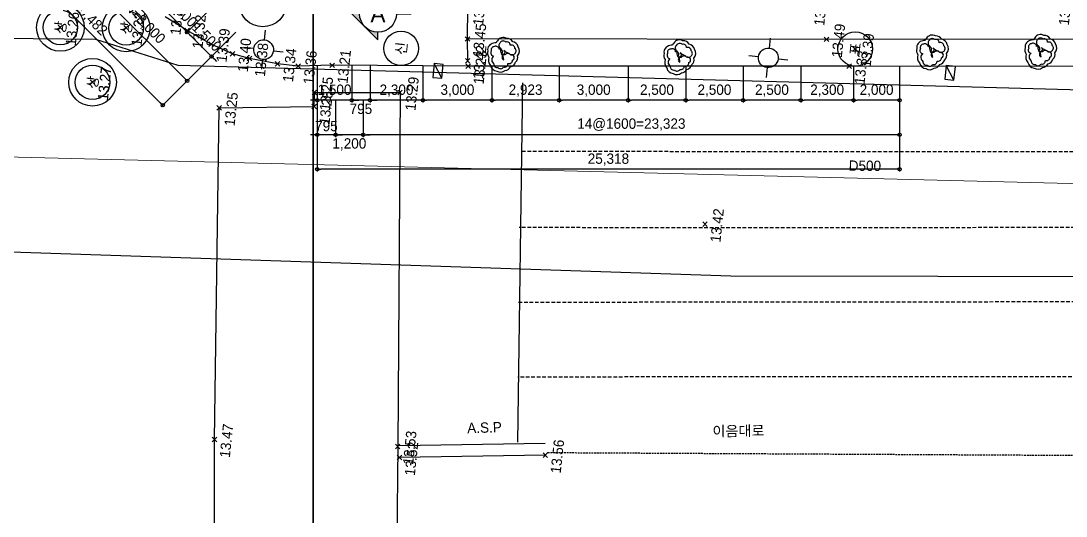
# Model space of a CAD drawing. Header units: millimetres. Extents: x 1073475 to 2890243, y -1340830 to -367733.
# Drawn here: x 1299407 to 1344851, y -469311 to -447773 of the extents above; entities that cross this region are included whole.
import ezdxf
from ezdxf.enums import TextEntityAlignment as Align
from ezdxf.xclip import XClip

# ---------------------------------------------------------------- set-up
doc = ezdxf.new("R2010")
doc.units = ezdxf.units.MM
doc.header["$LTSCALE"] = 50
doc.header["$XCLIPFRAME"] = 2
doc.header["$PDMODE"] = 3
doc.header["$PDSIZE"] = 100
doc.linetypes.add('HIDDEN2', pattern=[4.7625, 3.175, -1.5875])
doc.layers.get('Defpoints').update_dxf_attribs({"color": 151})
for name, color, linetype in [('1-우수관로', 140, '우수'), ('C-DIM', 7, 'Continuous'), ('TEXT', 3, 'Continuous'), ('가로등', 1, 'Continuous'), ('단면', 4, 'Continuous'), ('도로', 1, 'Continuous'), ('상수도맨홀', 1, 'Continuous'), ('신호등', 1, 'Continuous'), ('연속지적도', 32, 'Continuous'), ('우수받이', 5, 'Continuous'), ('자전거전용도로', 7, 'Continuous'), ('조경', 3, 'Continuous'), ('중앙선', 2, 'Continuous'), ('지하지장물_상수관로', 5, 'HIDDEN2'), ('지하지장물_전기관로', 1, 'HIDDEN2'), ('차선', 7, 'HIDDEN2'), ('측량점_높이', 8, 'Continuous'), ('측량점_심볼', 7, 'Continuous'), ('통신맨홀', 1, 'Continuous'), ('포장상태', 7, 'Continuous'), ('표지판', 1, 'Continuous'), ('화단경계', 3, 'Continuous'), ('횡단보도', 40, 'Continuous')]:
    doc.layers.add(name, color=color, linetype=linetype)
doc.styles.add('LT', font='')
doc.styles.get("Standard").update_dxf_attribs({"font": ''})
doc.styles.add('굴림체', font='')
doc.styles.add('돋움', font='')
doc.styles.get('LT').set_extended_font_data('GulimChe')
doc.styles.get('Standard').set_extended_font_data('Dotum')
doc.styles.get('굴림체').set_extended_font_data('Dotum')
doc.styles.get('돋움').set_extended_font_data('Dotum')
doc.linetypes.add('POWER_LINE', pattern='A,12.7,-5.08,["POWER",Standard,S=2.54,R=0,X=-2.54,Y=-1.27],-6.35', length=24.13)
doc.linetypes.add('WATER_LINE', pattern='A,12.7,-5.08,["WATER",Standard,S=2.54,R=0,X=-2.54,Y=-1.27],-6.35', length=24.13)
doc.linetypes.add('우수', pattern='A,0.5,-0.05,["우수",LT,S=0.1,R=0,X=0,Y=-0.05],-0.4', length=0.95)
doc.dimstyles.new('SAM-300', dxfattribs={"dimscale": 1.5, "dimtxt": 300, "dimasz": 100, "dimexe": 70, "dimexo": 0, "dimgap": 100, "dimtad": 1, "dimdec": 0, "dimzin": 0, "dimdsep": 46, "dimlunit": 6, "dimtxsty": '돋움', "dimblk": 'ORIGIN', "dimcen": 100, "dimclrd": 1, "dimclre": 1, "dimclrt": 7, "dimadec": 0, "dimazin": 0, "dimtfac": 1, "dimtdec": 0, "dimtix": 1, "dimtmove": 2, "dimatfit": 3, "dimfxl": 70, "dimtolj": 1, "dimtzin": 0, "dimlwd": -1, "dimlwe": -1, "dimarcsym": 0})

# ---------------------------------------------------------------- blocks, each defined once
blk = doc.blocks.new('A$405090834614')
at = {"layer": '1-우수관로', "color": 251, "linetype": '우수', "lineweight": 0, "ltscale": 80}
blk.add_lwpolyline([(121638, 164312), (127425, 92669), (132944, 11829)], dxfattribs=at)
at = {"layer": '가로등', "color": 251, "linetype": 'Continuous'}
for p, q in [((127972, 147665), (127972, 148094)), ((127543, 147237), (127115, 147237)), ((128400, 147237), (128829, 147237)), ((127972, 146808), (127972, 146380)), ((129933, 125805), (129933, 126234)), ((129505, 125377), (129076, 125377)), ((130362, 125377), (130790, 125377)), ((129933, 124948), (129933, 124520))]:
    blk.add_line(p, q, dxfattribs=at)
for centre, major_axis, start_param, end_param in [((127972, 147237), (303, 303), 5.497787, 11.780972), ((129933, 125377), (-303, 303), 3.926991, 10.210176)]:
    blk.add_ellipse(centre, major_axis=major_axis, ratio=1, start_param=start_param, end_param=end_param, dxfattribs=at)
at = {"layer": '도로', "color": 251}
for p, q in [((128458, 150633), (128940, 151649)), ((127975, 149531), (128458, 150633)), ((127648, 148566), (127975, 149531)), ((127524, 147805), (127648, 148566)), ((127421, 146565), (127524, 147805)), ((127421, 145670), (127421, 146565)), ((127610, 144201), (127421, 145670)), ((128196, 138313), (127610, 144201)), ((128196, 138313), (128196, 138313)), ((129944, 121845), (128196, 138313)), ((130969, 112042), (129944, 121845))]:
    blk.add_line(p, q, dxfattribs=at)
at = {"layer": '상수도맨홀', "color": 251}
for centre, radius in [((128001, 156125), 1036), ((128001, 156125), 750), ((125777, 154483), 1036), ((125777, 154483), 750), ((128282, 153279), 1036), ((128282, 153279), 750)]:
    blk.add_circle(centre, radius, dxfattribs=at)
at = {"layer": '신호등', "color": 251}
blk.add_circle((128658, 141295), 750, dxfattribs=at)
at = {"layer": '연속지적도', "color": 251}
for p, q in [((92708, 141325), (131988, 145494)), ((131988, 145494), (92708, 141325))]:
    blk.add_line(p, q, dxfattribs=at)
at = {"layer": '우수받이', "color": 251}
for points in [[(127551, 139797), (127551, 139397), (128151, 139397), (128151, 139797)], [(129815, 117648), (129815, 117248), (130415, 117248), (130415, 117648)]]:
    blk.add_lwpolyline(points, close=True, dxfattribs=at)
for points in [[(127551, 139397), (128151, 139797)], [(129815, 117248), (130415, 117648)]]:
    blk.add_lwpolyline(points, dxfattribs=at)
at = {"layer": '자전거전용도로', "color": 251}
blk.add_line((129369, 138469), (130745, 138606), dxfattribs=at)
at = {"layer": '조경', "color": 251}
for points in [[(128332, 137353, 0.346815), (128119, 137052, 0.330985), (128178, 136700, 0.257815), (128360, 136476, 0.268393), (128587, 136281, 0.287741), (128870, 136229, 0.374085), (129262, 136246, 0.296108), (129461, 136501, 0.276004), (129576, 136785, 0.397465), (129431, 137167, 0.08978), (129336, 137217, 0.089366), (129309, 137319, 0.417873), (128948, 137542, 0.244957), (128684, 137462, 0.283849)], [(128418, 137215, 0.520567), (128276, 137018, 0.520567), (128326, 136779, 0.520567), (128497, 136607, 0.520567), (128661, 136428, 0.997573), (128879, 136535, 0.520567), (128851, 136775, 0.940956), (128639, 136810, 0.176046), (128882, 136928, 1.063971), (129046, 136839, 0.138397), (128940, 136603, 0.467806), (128937, 136374, 0.520567), (129180, 136380, 0.520567), (129297, 136592, 0.520567), (129414, 136804, 0.520567), (129351, 137039, 0.520567), (129112, 136991, 0.258914), (128882, 136928, 0.824029), (129069, 137047, 0.520567), (129165, 137269, 0.520567), (128951, 137384, 0.520567), (128744, 137259, 0.520567), (128418, 137215)], [(129035, 129719, 0.346815), (128821, 129417, 0.330985), (128881, 129066, 0.257815), (129063, 128842, 0.268393), (129289, 128647, 0.287741), (129573, 128595, 0.374085), (129964, 128612, 0.296108), (130164, 128867, 0.276004), (130279, 129150, 0.397465), (130133, 129533, 0.08978), (130039, 129582, 0.089366), (130012, 129684, 0.417873), (129650, 129907, 0.244957), (129386, 129828, 0.283849)], [(129121, 129581, 0.520567), (128979, 129384, 0.520567), (129029, 129145, 0.520567), (129199, 128972, 0.520567), (129364, 128793, 0.997573), (129582, 128900, 0.520567), (129553, 129141, 0.940956), (129341, 129176, 0.176046), (129584, 129293, 1.063971), (129749, 129204, 0.138397), (129643, 128968, 0.467806), (129640, 128740, 0.520567), (129883, 128746, 0.520567), (130000, 128958, 0.520567), (130117, 129170, 0.520567), (130053, 129404, 0.520567), (129815, 129357, 0.258914), (129584, 129293, 0.824029), (129771, 129413, 0.520567), (129868, 129635, 0.520567), (129654, 129750, 0.520567), (129446, 129624, 0.520567), (129121, 129581)], [(130404, 118814, 0.346815), (130191, 118512, 0.330985), (130250, 118161, 0.257815), (130432, 117937, 0.268393), (130659, 117742, 0.287741), (130942, 117689, 0.374085), (131333, 117706, 0.296108), (131533, 117962, 0.276004), (131648, 118245, 0.397465), (131503, 118628, 0.08978), (131408, 118677, 0.089366), (131381, 118779, 0.417873), (131020, 119002, 0.244957), (130755, 118923, 0.283849)], [(130490, 118676, 0.520567), (130348, 118478, 0.520567), (130398, 118240, 0.520567), (130569, 118067, 0.520567), (130733, 117888, 0.997573), (130951, 117995, 0.520567), (130923, 118236, 0.940956), (130711, 118270, 0.176046), (130953, 118388, 1.063971), (131118, 118299, 0.138397), (131012, 118063, 0.467806), (131009, 117834, 0.520567), (131252, 117841, 0.520567), (131369, 118053, 0.520567), (131486, 118264, 0.520567), (131423, 118499, 0.520567), (131184, 118452, 0.258914), (130953, 118388, 0.824029), (131141, 118507, 0.520567), (131237, 118729, 0.520567), (131023, 118844, 0.520567), (130816, 118719, 0.520567), (130490, 118676)], [(130924, 114133, 0.346815), (130711, 113832, 0.330985), (130770, 113480, 0.257815), (130952, 113256, 0.268393), (131179, 113062, 0.287741), (131463, 113009, 0.374085), (131854, 113026, 0.296108), (132053, 113282, 0.276004), (132168, 113565, 0.397465), (132023, 113948, 0.08978), (131928, 113997, 0.089366), (131901, 114099, 0.417873), (131540, 114322, 0.244957), (131276, 114243, 0.283849)], [(131011, 113996, 0.520567), (130869, 113798, 0.520567), (130918, 113560, 0.520567), (131089, 113387, 0.520567), (131254, 113208, 0.997573), (131472, 113315, 0.520567), (131443, 113555, 0.940956), (131231, 113590, 0.176046), (131474, 113708, 1.063971), (131638, 113619, 0.138397), (131532, 113383, 0.467806), (131529, 113154, 0.520567), (131772, 113161, 0.520567), (131889, 113372, 0.520567), (132007, 113584, 0.520567), (131943, 113819, 0.520567), (131704, 113771, 0.258914), (131474, 113708, 0.824029), (131661, 113827, 0.520567), (131758, 114049, 0.520567), (131544, 114164, 0.520567), (131336, 114039, 0.520567), (131011, 113996)]]:
    blk.add_lwpolyline(points, format="xyb", close=True, dxfattribs=at)
at = {"layer": '중앙선', "color": 251}
for p, q in [((112233, 133253), (111465, 139554)), ((111725, 133196), (110958, 139493))]:
    blk.add_line(p, q, dxfattribs=at)
at = {"layer": '지하지장물_상수관로', "color": 251, "linetype": 'WATER_LINE', "ltscale": 3}
blk.add_lwpolyline([(125974, 172142), (127656, 154547), (126905, 150875), (134574, 53206), (135978, 16885)], dxfattribs=at)
at = {"layer": '지하지장물_전기관로', "color": 251, "linetype": 'POWER_LINE', "ltscale": 3}
blk.add_lwpolyline([(128114, 30390), (124995, 81247), (120316, 126000), (117897, 159426), (117322, 167477), (116075, 173707), (115884, 185784), (118473, 190768)], dxfattribs=at)
at = {"layer": '차선', "color": 251, "linetype": 'ByBlock'}
blk.add_line((127727, 135889), (112158, 134458), dxfattribs=at)
at = {"layer": '차선', "color": 251}
for p, q in [((124764, 135599), (129327, 92317)), ((118223, 135054), (124427, 77076)), ((122013, 129883), (121459, 135374)), ((121864, 70069), (114979, 134740)), ((126736, 85773), (122013, 129883))]:
    blk.add_line(p, q, dxfattribs=at)
at = {"layer": '차선', "color": 251, "ltscale": 0.5}
blk.add_line((111851, 133108), (114316, 108643), dxfattribs=at)
at = {"layer": '측량점_심볼', "color": 251}
for p in [(128001, 156125), (125777, 154483), (125784, 154489), (128282, 153279), (128458, 150633), (127975, 149531), (125251, 148890), (127648, 148566), (127524, 147805), (110889, 147574), (127421, 146565), (127421, 145670), (125750, 144792), (126355, 144845), (127610, 144201), (126749, 141141), (111426, 139618), (110958, 139493), (128196, 138313), (128423, 138361), (129369, 138469), (111725, 133196), (122451, 127350), (131000, 122951), (129944, 121845), (130713, 121659)]:
    blk.add_point(p, dxfattribs=at)
at = {"layer": '통신맨홀', "color": 251}
blk.add_circle((129988, 147483), 1036, dxfattribs=at)
at = {"layer": '표지판', "color": 251}
blk.add_circle((130713, 121659), 750, dxfattribs=at)
at = {"layer": '화단경계', "color": 251}
for p, q in [((128423, 138361), (129369, 138469)), ((131000, 122951), (129369, 138469)), ((132140, 112234), (131000, 122951))]:
    blk.add_line(p, q, dxfattribs=at)
at = {"layer": '횡단보도', "color": 251}
for p, q in [((110889, 147574), (125251, 148890)), ((125251, 148890), (125750, 144792)), ((97406, 146156), (110889, 147574)), ((125750, 144792), (126355, 144845)), ((126355, 144845), (126749, 141141)), ((126749, 141141), (111426, 139618)), ((111426, 139618), (98848, 138380))]:
    blk.add_line(p, q, dxfattribs=at)
at = {"layer": '1-우수관로', "color": 251, "linetype": '우수', "lineweight": 0, "ltscale": 5, "style": '굴림체'}
blk.add_text('D500', height=450, rotation=275.5675, dxfattribs=at).set_placement((125554, 119983), align=Align.RIGHT)
at = {"layer": 'TEXT', "color": 251, "style": '굴림체'}
blk.add_text('이음대로', height=450, rotation=276.7572, dxfattribs=at).set_placement((113567, 123809), align=Align.RIGHT)
at = {"layer": '상수도맨홀', "color": 251, "style": '굴림체'}
for s, p in [('상', (128001, 156125)), ('상', (125777, 154483)), ('상', (128282, 153279)), ('신', (128658, 141295)), ('표', (130713, 121659))]:
    blk.add_text(s, height=450, dxfattribs=at).set_placement(p, align=Align.MIDDLE)
at = {"layer": '측량점_높이', "color": 251, "style": '굴림체'}
for s, p in [('13.26', (128001, 155825)), ('13.27', (125777, 154183)), ('13.27', (125784, 154189)), ('13.22', (128282, 152979)), ('13.22', (128940, 151349)), ('13.32', (128458, 150333)), ('13.39', (127975, 149231)), ('13.25', (125251, 148590)), ('13.40', (127648, 148266)), ('13.47', (110889, 147274)), ('13.38', (127524, 147505)), ('13.34', (127421, 146265)), ('13.36', (127421, 145370)), ('13.25', (126355, 144545)), ('13.25', (125750, 144492)), ('13.21', (127610, 143901)), ('13.29', (126749, 140841)), ('13.52', (110958, 139193)), ('13.53', (111426, 139318)), ('13.45', (129369, 138169)), ('13.46', (130745, 138306)), ('13.23', (128196, 138013)), ('13.42', (128423, 138061)), ('13.56', (111725, 132896)), ('13.42', (122451, 127050)), ('13.54', (132293, 123556)), ('13.49', (131000, 122651)), ('13.33', (129944, 121545)), ('13.39', (130713, 121359)), ('13.58', (133434, 112981))]:
    blk.add_text(s, height=450, dxfattribs=at).set_placement(p, align=Align.TOP_CENTER)
at = {"layer": '포장상태', "color": 251, "style": '굴림체'}
blk.add_text('A.S.P', height=450, rotation=277.7206, dxfattribs=at).set_placement((112519, 135175), align=Align.RIGHT)
blk = doc.blocks.new('A$C070F4A8E')
at = {"layer": '단면'}
h = blk.add_hatch(color=256, dxfattribs=at)
h.paths.add_polyline_path([(-1074, 302), (-1377, 0), (-1074, -302, -0.414214)])
h.paths.add_polyline_path([(-772, 605), (-1074, 302, -0.198912), (-772, 427)])
h.paths.add_polyline_path([(-772, -427, -0.198912), (-1074, -302), (-772, -605)])
for p, q in [((-345, 0), (0, 0)), ((0, 0), (0, -845))]:
    blk.add_line(p, q, dxfattribs=at)
blk.add_lwpolyline([(-772, -427), (-772, -605), (-1377, 0), (-772, 605), (-772, 427)], dxfattribs=at)
at = {"layer": '단면', "extrusion": (0, 0, -1)}
blk.add_ellipse((-772, 0), major_axis=(1, 427), ratio=1, start_param=4.711077, end_param=10.994262, dxfattribs=at)
blk = doc.blocks.new('_Origin')
at = {"color": 0, "linetype": 'ByBlock', "lineweight": -2}
blk.add_line((0, 0), (-1, 0), dxfattribs=at)
blk.add_circle((0, 0), 0.5, dxfattribs=at)
blk = doc.blocks.new('*D709')
at = {"layer": 'C-DIM', "color": 1, "ltscale": 0.2, "transparency": 16777216}
for p, q in [((1312293, -452724), (1312293, -454329)), ((1337610, -452724), (1337610, -454329)), ((1337460, -454224), (1312443, -454224))]:
    blk.add_line(p, q, dxfattribs=at)
at = {"layer": 'Defpoints', "color": 0, "ltscale": 0.2, "transparency": 16777216}
for p in [(1312293, -452724), (1337610, -452724), (1312293, -454224)]:
    blk.add_point(p, dxfattribs=at)
at = {"layer": 'C-DIM', "color": 1, "ltscale": 0.2, "transparency": 16777216, "xscale": 150, "yscale": 150, "zscale": 150, "rotation": 180}
blk.add_blockref('_Origin', (1312293, -454224), dxfattribs=at)
at = {"layer": 'C-DIM', "color": 1, "ltscale": 0.2, "transparency": 16777216, "xscale": 150, "yscale": 150, "zscale": 150}
blk.add_blockref('_Origin', (1337610, -454224), dxfattribs=at)
at = {"layer": 'C-DIM', "color": 7, "ltscale": 0.2, "transparency": 16777216, "insert": (1324952, -453806), "char_height": 450, "attachment_point": 5, "style": '돋움'}
blk.add_mtext('\\A1;25,318', dxfattribs=at)
blk = doc.blocks.new('*D711')
at = {"layer": 'C-DIM', "color": 1, "ltscale": 0.2, "transparency": 16777216}
for p, q in [((1299931, -443676), (1298796, -444811)), ((1305469, -451336), (1298976, -444843)), ((1306636, -450381), (1305501, -451516))]:
    blk.add_line(p, q, dxfattribs=at)
at = {"layer": 'Defpoints', "color": 0, "ltscale": 0.2, "transparency": 16777216}
for p in [(1299931, -443676), (1298870, -444737), (1306636, -450381)]:
    blk.add_point(p, dxfattribs=at)
at = {"layer": 'C-DIM', "color": 1, "ltscale": 0.2, "transparency": 16777216, "xscale": 150, "yscale": 150, "zscale": 150}
for p, rotation in [((1298870, -444737), 135), ((1305575, -451442), 315)]:
    blk.add_blockref('_Origin', p, dxfattribs=dict(at, rotation=rotation))
at = {"layer": 'C-DIM', "color": 7, "ltscale": 0.2, "transparency": 16777216, "insert": (1302519, -447793), "char_height": 450, "attachment_point": 5, "rotation": 315, "style": '돋움'}
blk.add_mtext('\\A1;9,482', dxfattribs=at)
blk = doc.blocks.new('*D716')
at = {"layer": 'C-DIM', "color": 1, "ltscale": 0.2, "transparency": 16777216}
for p, q in [((1314288, -451224), (1314288, -452829)), ((1337610, -451224), (1337610, -452829)), ((1337460, -452724), (1314438, -452724))]:
    blk.add_line(p, q, dxfattribs=at)
at = {"layer": 'Defpoints', "color": 0, "ltscale": 0.2, "transparency": 16777216}
for p in [(1314288, -451224), (1337610, -451224), (1314288, -452724)]:
    blk.add_point(p, dxfattribs=at)
at = {"layer": 'C-DIM', "color": 1, "ltscale": 0.2, "transparency": 16777216, "xscale": 150, "yscale": 150, "zscale": 150, "rotation": 180}
blk.add_blockref('_Origin', (1314288, -452724), dxfattribs=at)
at = {"layer": 'C-DIM', "color": 1, "ltscale": 0.2, "transparency": 16777216, "xscale": 150, "yscale": 150, "zscale": 150}
blk.add_blockref('_Origin', (1337610, -452724), dxfattribs=at)
at = {"layer": 'C-DIM', "color": 7, "ltscale": 0.2, "transparency": 16777216, "insert": (1325949, -452286), "char_height": 450, "attachment_point": 5, "style": '돋움'}
blk.add_mtext('\\A1;14@1600=23,323', dxfattribs=at)
blk = doc.blocks.new('*D717')
at = {"layer": 'C-DIM', "color": 1, "ltscale": 0.2, "transparency": 16777216}
for p, q in [((1313088, -451224), (1313088, -452829)), ((1314288, -451224), (1314288, -452829)), ((1312938, -452724), (1312788, -452724)), ((1314288, -452724), (1313088, -452724)), ((1314438, -452724), (1314588, -452724))]:
    blk.add_line(p, q, dxfattribs=at)
at = {"layer": 'Defpoints', "color": 0, "ltscale": 0.2, "transparency": 16777216}
for p in [(1313088, -451224), (1314288, -451224), (1313088, -452724)]:
    blk.add_point(p, dxfattribs=at)
at = {"layer": 'C-DIM', "color": 1, "ltscale": 0.2, "transparency": 16777216, "xscale": 150, "yscale": 150, "zscale": 150}
blk.add_blockref('_Origin', (1313088, -452724), dxfattribs=at)
at = {"layer": 'C-DIM', "color": 1, "ltscale": 0.2, "transparency": 16777216, "xscale": 150, "yscale": 150, "zscale": 150, "rotation": 180}
blk.add_blockref('_Origin', (1314288, -452724), dxfattribs=at)
at = {"layer": 'C-DIM', "color": 7, "ltscale": 0.2, "transparency": 16777216, "char_height": 450, "attachment_point": 5, "style": '돋움'}
for s, insert in [('\\A1;', (1313688, -452349)), ('\\A1;1,200', (1313688, -453143))]:
    blk.add_mtext(s, dxfattribs=dict(at, insert=insert))
blk = doc.blocks.new('*D718')
at = {"layer": 'C-DIM', "color": 1, "ltscale": 0.2, "transparency": 16777216}
for p, q in [((1312293, -451224), (1312293, -452829)), ((1313088, -451224), (1313088, -452829)), ((1312143, -452724), (1311993, -452724)), ((1313088, -452724), (1312293, -452724)), ((1313238, -452724), (1313388, -452724))]:
    blk.add_line(p, q, dxfattribs=at)
at = {"layer": 'Defpoints', "color": 0, "ltscale": 0.2, "transparency": 16777216}
for p in [(1312293, -451224), (1313088, -451224), (1312293, -452724)]:
    blk.add_point(p, dxfattribs=at)
at = {"layer": 'C-DIM', "color": 1, "ltscale": 0.2, "transparency": 16777216, "xscale": 150, "yscale": 150, "zscale": 150}
blk.add_blockref('_Origin', (1312293, -452724), dxfattribs=at)
at = {"layer": 'C-DIM', "color": 1, "ltscale": 0.2, "transparency": 16777216, "xscale": 150, "yscale": 150, "zscale": 150, "rotation": 180}
blk.add_blockref('_Origin', (1313088, -452724), dxfattribs=at)
at = {"layer": 'C-DIM', "color": 7, "ltscale": 0.2, "transparency": 16777216, "insert": (1312690, -452349), "char_height": 450, "attachment_point": 5, "style": '돋움'}
blk.add_mtext('\\A1;795', dxfattribs=at)
blk = doc.blocks.new('*D719')
at = {"layer": 'C-DIM', "color": 1, "ltscale": 0.2, "transparency": 16777216}
for p, q in [((1302040, -443664), (1300905, -444798)), ((1306530, -450275), (1301085, -444830)), ((1307697, -449320), (1306562, -450455))]:
    blk.add_line(p, q, dxfattribs=at)
at = {"layer": 'Defpoints', "color": 0, "ltscale": 0.2, "transparency": 16777216}
for p in [(1302040, -443664), (1300979, -444724), (1307697, -449320)]:
    blk.add_point(p, dxfattribs=at)
at = {"layer": 'C-DIM', "color": 1, "ltscale": 0.2, "transparency": 16777216, "xscale": 150, "yscale": 150, "zscale": 150}
for p, rotation in [((1300979, -444724), 135), ((1306636, -450381), 315)]:
    blk.add_blockref('_Origin', p, dxfattribs=dict(at, rotation=rotation))
at = {"layer": 'C-DIM', "color": 7, "ltscale": 0.2, "transparency": 16777216, "insert": (1304117, -447243), "char_height": 450, "attachment_point": 5, "rotation": 315, "style": '돋움'}
blk.add_mtext('\\A1;5@1600=8,000', dxfattribs=at)
blk = doc.blocks.new('*D750')
at = {"layer": 'C-DIM', "color": 1, "ltscale": 0.2, "transparency": 16777216}
for p, q in [((1333311, -449724), (1333311, -451329)), ((1335611, -449724), (1335611, -451329)), ((1335461, -451224), (1333461, -451224))]:
    blk.add_line(p, q, dxfattribs=at)
at = {"layer": 'Defpoints', "color": 0, "ltscale": 0.2, "transparency": 16777216}
for p in [(1333311, -449724), (1335611, -449724), (1333311, -451224)]:
    blk.add_point(p, dxfattribs=at)
at = {"layer": 'C-DIM', "color": 1, "ltscale": 0.2, "transparency": 16777216, "xscale": 150, "yscale": 150, "zscale": 150, "rotation": 180}
blk.add_blockref('_Origin', (1333311, -451224), dxfattribs=at)
at = {"layer": 'C-DIM', "color": 1, "ltscale": 0.2, "transparency": 16777216, "xscale": 150, "yscale": 150, "zscale": 150}
blk.add_blockref('_Origin', (1335611, -451224), dxfattribs=at)
at = {"layer": 'C-DIM', "color": 7, "ltscale": 0.2, "transparency": 16777216, "insert": (1334461, -450806), "char_height": 450, "attachment_point": 5, "style": '돋움'}
blk.add_mtext('\\A1;2,300', dxfattribs=at)
blk = doc.blocks.new('*D751')
at = {"layer": 'C-DIM', "color": 1, "ltscale": 0.2, "transparency": 16777216}
for p, q in [((1330811, -449724), (1330811, -451329)), ((1333311, -449724), (1333311, -451329)), ((1333161, -451224), (1330961, -451224))]:
    blk.add_line(p, q, dxfattribs=at)
at = {"layer": 'Defpoints', "color": 0, "ltscale": 0.2, "transparency": 16777216}
for p in [(1330811, -449724), (1333311, -449724), (1330811, -451224)]:
    blk.add_point(p, dxfattribs=at)
at = {"layer": 'C-DIM', "color": 1, "ltscale": 0.2, "transparency": 16777216, "xscale": 150, "yscale": 150, "zscale": 150, "rotation": 180}
blk.add_blockref('_Origin', (1330811, -451224), dxfattribs=at)
at = {"layer": 'C-DIM', "color": 1, "ltscale": 0.2, "transparency": 16777216, "xscale": 150, "yscale": 150, "zscale": 150}
blk.add_blockref('_Origin', (1333311, -451224), dxfattribs=at)
at = {"layer": 'C-DIM', "color": 7, "ltscale": 0.2, "transparency": 16777216, "insert": (1332061, -450806), "char_height": 450, "attachment_point": 5, "style": '돋움'}
blk.add_mtext('\\A1;2,500', dxfattribs=at)
blk = doc.blocks.new('*D752')
at = {"layer": 'C-DIM', "color": 1, "ltscale": 0.2, "transparency": 16777216}
for p, q in [((1328311, -449724), (1328311, -451329)), ((1330811, -449724), (1330811, -451329)), ((1330661, -451224), (1328461, -451224))]:
    blk.add_line(p, q, dxfattribs=at)
at = {"layer": 'Defpoints', "color": 0, "ltscale": 0.2, "transparency": 16777216}
for p in [(1328311, -449724), (1330811, -449724), (1328311, -451224)]:
    blk.add_point(p, dxfattribs=at)
at = {"layer": 'C-DIM', "color": 1, "ltscale": 0.2, "transparency": 16777216, "xscale": 150, "yscale": 150, "zscale": 150, "rotation": 180}
blk.add_blockref('_Origin', (1328311, -451224), dxfattribs=at)
at = {"layer": 'C-DIM', "color": 1, "ltscale": 0.2, "transparency": 16777216, "xscale": 150, "yscale": 150, "zscale": 150}
blk.add_blockref('_Origin', (1330811, -451224), dxfattribs=at)
at = {"layer": 'C-DIM', "color": 7, "ltscale": 0.2, "transparency": 16777216, "insert": (1329561, -450806), "char_height": 450, "attachment_point": 5, "style": '돋움'}
blk.add_mtext('\\A1;2,500', dxfattribs=at)
blk = doc.blocks.new('*D753')
at = {"layer": 'C-DIM', "color": 1, "ltscale": 0.2, "transparency": 16777216}
for p, q in [((1325811, -449724), (1325811, -451329)), ((1328311, -449724), (1328311, -451329)), ((1328161, -451224), (1325961, -451224))]:
    blk.add_line(p, q, dxfattribs=at)
at = {"layer": 'Defpoints', "color": 0, "ltscale": 0.2, "transparency": 16777216}
for p in [(1325811, -449724), (1328311, -449724), (1325811, -451224)]:
    blk.add_point(p, dxfattribs=at)
at = {"layer": 'C-DIM', "color": 1, "ltscale": 0.2, "transparency": 16777216, "xscale": 150, "yscale": 150, "zscale": 150, "rotation": 180}
blk.add_blockref('_Origin', (1325811, -451224), dxfattribs=at)
at = {"layer": 'C-DIM', "color": 1, "ltscale": 0.2, "transparency": 16777216, "xscale": 150, "yscale": 150, "zscale": 150}
blk.add_blockref('_Origin', (1328311, -451224), dxfattribs=at)
at = {"layer": 'C-DIM', "color": 7, "ltscale": 0.2, "transparency": 16777216, "insert": (1327061, -450806), "char_height": 450, "attachment_point": 5, "style": '돋움'}
blk.add_mtext('\\A1;2,500', dxfattribs=at)
blk = doc.blocks.new('*D754')
at = {"layer": 'C-DIM', "color": 1, "ltscale": 0.2, "transparency": 16777216}
for p, q in [((1322811, -449724), (1322811, -451329)), ((1325811, -449724), (1325811, -451329)), ((1325661, -451224), (1322961, -451224))]:
    blk.add_line(p, q, dxfattribs=at)
at = {"layer": 'Defpoints', "color": 0, "ltscale": 0.2, "transparency": 16777216}
for p in [(1322811, -449724), (1325811, -449724), (1322811, -451224)]:
    blk.add_point(p, dxfattribs=at)
at = {"layer": 'C-DIM', "color": 1, "ltscale": 0.2, "transparency": 16777216, "xscale": 150, "yscale": 150, "zscale": 150, "rotation": 180}
blk.add_blockref('_Origin', (1322811, -451224), dxfattribs=at)
at = {"layer": 'C-DIM', "color": 1, "ltscale": 0.2, "transparency": 16777216, "xscale": 150, "yscale": 150, "zscale": 150}
blk.add_blockref('_Origin', (1325811, -451224), dxfattribs=at)
at = {"layer": 'C-DIM', "color": 7, "ltscale": 0.2, "transparency": 16777216, "insert": (1324311, -450806), "char_height": 450, "attachment_point": 5, "style": '돋움'}
blk.add_mtext('\\A1;3,000', dxfattribs=at)
blk = doc.blocks.new('*D755')
at = {"layer": 'C-DIM', "color": 1, "ltscale": 0.2, "transparency": 16777216}
for p, q in [((1319888, -449724), (1319888, -451329)), ((1322811, -449724), (1322811, -451329)), ((1322661, -451224), (1320038, -451224))]:
    blk.add_line(p, q, dxfattribs=at)
at = {"layer": 'Defpoints', "color": 0, "ltscale": 0.2, "transparency": 16777216}
for p in [(1319888, -449724), (1322811, -449724), (1319888, -451224)]:
    blk.add_point(p, dxfattribs=at)
at = {"layer": 'C-DIM', "color": 1, "ltscale": 0.2, "transparency": 16777216, "xscale": 150, "yscale": 150, "zscale": 150, "rotation": 180}
blk.add_blockref('_Origin', (1319888, -451224), dxfattribs=at)
at = {"layer": 'C-DIM', "color": 1, "ltscale": 0.2, "transparency": 16777216, "xscale": 150, "yscale": 150, "zscale": 150}
blk.add_blockref('_Origin', (1322811, -451224), dxfattribs=at)
at = {"layer": 'C-DIM', "color": 7, "ltscale": 0.2, "transparency": 16777216, "insert": (1321349, -450806), "char_height": 450, "attachment_point": 5, "style": '돋움'}
blk.add_mtext('\\A1;2,923', dxfattribs=at)
blk = doc.blocks.new('*D756')
at = {"layer": 'C-DIM', "color": 1, "ltscale": 0.2, "transparency": 16777216}
for p, q in [((1316888, -449724), (1316888, -451329)), ((1319888, -449724), (1319888, -451329)), ((1319738, -451224), (1317038, -451224))]:
    blk.add_line(p, q, dxfattribs=at)
at = {"layer": 'Defpoints', "color": 0, "ltscale": 0.2, "transparency": 16777216}
for p in [(1316888, -449724), (1319888, -449724), (1316888, -451224)]:
    blk.add_point(p, dxfattribs=at)
at = {"layer": 'C-DIM', "color": 1, "ltscale": 0.2, "transparency": 16777216, "xscale": 150, "yscale": 150, "zscale": 150, "rotation": 180}
blk.add_blockref('_Origin', (1316888, -451224), dxfattribs=at)
at = {"layer": 'C-DIM', "color": 1, "ltscale": 0.2, "transparency": 16777216, "xscale": 150, "yscale": 150, "zscale": 150}
blk.add_blockref('_Origin', (1319888, -451224), dxfattribs=at)
at = {"layer": 'C-DIM', "color": 7, "ltscale": 0.2, "transparency": 16777216, "insert": (1318388, -450806), "char_height": 450, "attachment_point": 5, "style": '돋움'}
blk.add_mtext('\\A1;3,000', dxfattribs=at)
blk = doc.blocks.new('*D757')
at = {"layer": 'C-DIM', "color": 1, "ltscale": 0.2, "transparency": 16777216}
for p, q in [((1314588, -449724), (1314588, -451329)), ((1316888, -449724), (1316888, -451329)), ((1316738, -451224), (1314738, -451224))]:
    blk.add_line(p, q, dxfattribs=at)
at = {"layer": 'Defpoints', "color": 0, "ltscale": 0.2, "transparency": 16777216}
for p in [(1314588, -449724), (1316888, -449724), (1314588, -451224)]:
    blk.add_point(p, dxfattribs=at)
at = {"layer": 'C-DIM', "color": 1, "ltscale": 0.2, "transparency": 16777216, "xscale": 150, "yscale": 150, "zscale": 150, "rotation": 180}
blk.add_blockref('_Origin', (1314588, -451224), dxfattribs=at)
at = {"layer": 'C-DIM', "color": 1, "ltscale": 0.2, "transparency": 16777216, "xscale": 150, "yscale": 150, "zscale": 150}
blk.add_blockref('_Origin', (1316888, -451224), dxfattribs=at)
at = {"layer": 'C-DIM', "color": 7, "ltscale": 0.2, "transparency": 16777216, "insert": (1315738, -450806), "char_height": 450, "attachment_point": 5, "style": '돋움'}
blk.add_mtext('\\A1;2,300', dxfattribs=at)
blk = doc.blocks.new('*D758')
at = {"layer": 'C-DIM', "color": 1, "ltscale": 0.2, "transparency": 16777216}
for p, q in [((1313793, -449724), (1313793, -451329)), ((1314588, -449724), (1314588, -451329)), ((1313643, -451224), (1313493, -451224)), ((1314588, -451224), (1313793, -451224)), ((1314738, -451224), (1314888, -451224))]:
    blk.add_line(p, q, dxfattribs=at)
at = {"layer": 'Defpoints', "color": 0, "ltscale": 0.2, "transparency": 16777216}
for p in [(1313793, -449724), (1314588, -449724), (1313793, -451224)]:
    blk.add_point(p, dxfattribs=at)
at = {"layer": 'C-DIM', "color": 1, "ltscale": 0.2, "transparency": 16777216, "xscale": 150, "yscale": 150, "zscale": 150}
blk.add_blockref('_Origin', (1313793, -451224), dxfattribs=at)
at = {"layer": 'C-DIM', "color": 1, "ltscale": 0.2, "transparency": 16777216, "xscale": 150, "yscale": 150, "zscale": 150, "rotation": 180}
blk.add_blockref('_Origin', (1314588, -451224), dxfattribs=at)
at = {"layer": 'C-DIM', "color": 7, "ltscale": 0.2, "transparency": 16777216, "char_height": 450, "attachment_point": 5, "style": '돋움'}
for s, insert in [('\\A1;', (1314190, -450849)), ('\\A1;795', (1314190, -451600))]:
    blk.add_mtext(s, dxfattribs=dict(at, insert=insert))
blk = doc.blocks.new('*D759')
at = {"layer": 'C-DIM', "color": 1, "ltscale": 0.2, "transparency": 16777216}
for p, q in [((1312293, -449724), (1312293, -451329)), ((1313793, -449724), (1313793, -451329)), ((1312143, -451224), (1311993, -451224)), ((1313793, -451224), (1312293, -451224)), ((1313943, -451224), (1314093, -451224))]:
    blk.add_line(p, q, dxfattribs=at)
at = {"layer": 'Defpoints', "color": 0, "ltscale": 0.2, "transparency": 16777216}
for p in [(1312293, -449724), (1313793, -449724), (1312293, -451224)]:
    blk.add_point(p, dxfattribs=at)
at = {"layer": 'C-DIM', "color": 1, "ltscale": 0.2, "transparency": 16777216, "xscale": 150, "yscale": 150, "zscale": 150}
blk.add_blockref('_Origin', (1312293, -451224), dxfattribs=at)
at = {"layer": 'C-DIM', "color": 1, "ltscale": 0.2, "transparency": 16777216, "xscale": 150, "yscale": 150, "zscale": 150, "rotation": 180}
blk.add_blockref('_Origin', (1313793, -451224), dxfattribs=at)
at = {"layer": 'C-DIM', "color": 7, "ltscale": 0.2, "transparency": 16777216, "insert": (1313043, -450806), "char_height": 450, "attachment_point": 5, "style": '돋움'}
blk.add_mtext('\\A1;1,500', dxfattribs=at)
blk = doc.blocks.new('*D760')
at = {"layer": 'C-DIM', "color": 1, "ltscale": 0.2, "transparency": 16777216}
for p, q in [((1307697, -447199), (1306562, -448334)), ((1306530, -448154), (1306424, -448048)), ((1307697, -449320), (1306636, -448260)), ((1308757, -448260), (1307622, -449395)), ((1307803, -449426), (1307909, -449533))]:
    blk.add_line(p, q, dxfattribs=at)
at = {"layer": 'Defpoints', "color": 0, "ltscale": 0.2, "transparency": 16777216}
for p in [(1307697, -447199), (1306636, -448260), (1308757, -448260)]:
    blk.add_point(p, dxfattribs=at)
at = {"layer": 'C-DIM', "color": 1, "ltscale": 0.2, "transparency": 16777216, "xscale": 150, "yscale": 150, "zscale": 150}
for p, rotation in [((1306636, -448260), 315), ((1307697, -449320), 135)]:
    blk.add_blockref('_Origin', p, dxfattribs=dict(at, rotation=rotation))
at = {"layer": 'C-DIM', "color": 7, "ltscale": 0.2, "transparency": 16777216, "insert": (1307462, -448494), "char_height": 450, "attachment_point": 5, "rotation": 315, "style": '돋움'}
blk.add_mtext('\\A1;1,500', dxfattribs=at)
blk = doc.blocks.new('*D761')
at = {"layer": 'C-DIM', "color": 1, "ltscale": 0.2, "transparency": 16777216}
for p, q in [((1306636, -446138), (1305501, -447273)), ((1305469, -447093), (1305363, -446987)), ((1306636, -448260), (1305575, -447199)), ((1307697, -447199), (1306562, -448334)), ((1306742, -448366), (1306848, -448472))]:
    blk.add_line(p, q, dxfattribs=at)
at = {"layer": 'Defpoints', "color": 0, "ltscale": 0.2, "transparency": 16777216}
for p in [(1306636, -446138), (1305575, -447199), (1307697, -447199)]:
    blk.add_point(p, dxfattribs=at)
at = {"layer": 'C-DIM', "color": 1, "ltscale": 0.2, "transparency": 16777216, "xscale": 150, "yscale": 150, "zscale": 150}
for p, rotation in [((1305575, -447199), 315), ((1306636, -448260), 135)]:
    blk.add_blockref('_Origin', p, dxfattribs=dict(at, rotation=rotation))
at = {"layer": 'C-DIM', "color": 7, "ltscale": 0.2, "transparency": 16777216, "insert": (1306402, -447433), "char_height": 450, "attachment_point": 5, "rotation": 315, "style": '돋움'}
blk.add_mtext('\\A1;1,500', dxfattribs=at)
blk = doc.blocks.new('*D793')
at = {"layer": 'C-DIM', "color": 1, "ltscale": 0.2, "transparency": 16777216}
for p, q in [((1335611, -449724), (1335611, -451329)), ((1337610, -449724), (1337610, -451329)), ((1337460, -451224), (1335761, -451224))]:
    blk.add_line(p, q, dxfattribs=at)
at = {"layer": 'Defpoints', "color": 0, "ltscale": 0.2, "transparency": 16777216}
for p in [(1335611, -449724), (1337610, -449724), (1335611, -451224)]:
    blk.add_point(p, dxfattribs=at)
at = {"layer": 'C-DIM', "color": 1, "ltscale": 0.2, "transparency": 16777216, "xscale": 150, "yscale": 150, "zscale": 150, "rotation": 180}
blk.add_blockref('_Origin', (1335611, -451224), dxfattribs=at)
at = {"layer": 'C-DIM', "color": 1, "ltscale": 0.2, "transparency": 16777216, "xscale": 150, "yscale": 150, "zscale": 150}
blk.add_blockref('_Origin', (1337610, -451224), dxfattribs=at)
at = {"layer": 'C-DIM', "color": 7, "ltscale": 0.2, "transparency": 16777216, "insert": (1336611, -450806), "char_height": 450, "attachment_point": 5, "style": '돋움'}
blk.add_mtext('\\A1;2,000', dxfattribs=at)

msp = doc.modelspace()

# ---------------------------------------------------------------- block references
ref = msp.add_blockref('A$405090834614', (1442878.4, -591810.2), dxfattribs=dict(rotation=83.9464212542183))
XClip(ref).set_block_clipping_path([(87977.8492422819, 202827.7349661703), (102823.6229538787, 62839.0134570275), (213801.3092563641, 74608.173144479), (198955.5355447673, 214596.8946536218)])
at = {"layer": '단면', "xscale": -1.875, "yscale": 1.875, "zscale": 1.875, "rotation": 180}
msp.add_blockref('A$C070F4A8E', (1316379.6, -447461.8), dxfattribs=at)

# ---------------------------------------------------------------- texts
at = {"layer": '단면', "style": '돋움'}
msp.add_text('A', height=750, dxfattribs=at).set_placement((1314932, -447461.8), align=Align.MIDDLE)

# ---------------------------------------------------------------- dimensions: what is measured, and where the dimension line sits
at = {"layer": 'C-DIM', "ltscale": 0.2}
for base, p1, p2, picture, middle in [((1298870.2, -444736.7), (1306635.9, -450381.1), (1299930.8, -443676), '*D711', (1302518.7, -447793.2)), ((1305575.2, -447199.1), (1307696.5, -447199.1), (1306635.9, -446138.4), '*D761', (1306401.6, -447433.4)), ((1306635.9, -448259.7), (1308757.2, -448259.7), (1307696.5, -447199.1), '*D760', (1307462.2, -448494))]:
    dim = msp.add_linear_dim(base=base, p1=p1, p2=p2, angle=135, dimstyle='SAM-300', dxfattribs=at)
    dim.commit()
    dim.dimension.update_dxf_attribs({"geometry": picture, "text_midpoint": middle})
dim = msp.add_linear_dim(base=(1300979, -444724.2), p1=(1307696.5, -449320.4), p2=(1302039.7, -443663.5), angle=135, text='5@1600=<>', dimstyle='SAM-300', dxfattribs=at)
dim.commit()
dim.dimension.update_dxf_attribs({"geometry": '*D719', "text_midpoint": (1304117.1, -447243)})
for base, p1, p2, picture, middle in [((1312292.7, -451224.2), (1313792.7, -449724.2), (1312292.7, -449724.2), '*D759', (1313042.7, -450805.6)), ((1314587.7, -451224.2), (1316887.7, -449724.2), (1314587.7, -449724.2), '*D757', (1315737.7, -450805.6)), ((1316887.7, -451224.2), (1319887.7, -449724.2), (1316887.7, -449724.2), '*D756', (1318387.7, -450805.6)), ((1319887.7, -451224.2), (1322810.7, -449724.2), (1319887.7, -449724.2), '*D755', (1321349.2, -450805.6)), ((1322810.7, -451224.2), (1325810.7, -449724.2), (1322810.7, -449724.2), '*D754', (1324310.7, -450805.6)), ((1325810.7, -451224.2), (1328310.7, -449724.2), (1325810.7, -449724.2), '*D753', (1327060.7, -450805.6)), ((1328310.7, -451224.2), (1330810.7, -449724.2), (1328310.7, -449724.2), '*D752', (1329560.7, -450805.6)), ((1330810.7, -451224.2), (1333310.7, -449724.2), (1330810.7, -449724.2), '*D751', (1332060.7, -450805.6)), ((1333310.7, -451224.2), (1335610.7, -449724.2), (1333310.7, -449724.2), '*D750', (1334460.7, -450805.6)), ((1335610.7, -451224.2), (1337610.4, -449724.2), (1335610.7, -449724.2), '*D793', (1336610.5, -450805.6)), ((1312292.7, -452724.2), (1313087.7, -451224.2), (1312292.7, -451224.2), '*D718', (1312690.2, -452348.9)), ((1312292.7, -454224.2), (1337610.4, -452724.2), (1312292.7, -452724.2), '*D709', (1324951.5, -453805.6))]:
    dim = msp.add_linear_dim(base=base, p1=p1, p2=p2, dimstyle='SAM-300', dxfattribs=at)
    dim.commit()
    dim.dimension.update_dxf_attribs({"geometry": picture, "text_midpoint": middle})
for base, p1, p2, text, picture, middle in [((1313792.7, -451224.2), (1314587.7, -449724.2), (1313792.7, -449724.2), '\\X<>', '*D758', (1314190.2, -451224.2)), ((1313087.7, -452724.2), (1314287.7, -451224.2), (1313087.7, -451224.2), '\\X<>', '*D717', (1313687.7, -452724.2)), ((1314287.7, -452724.2), (1337610.4, -451224.2), (1314287.7, -451224.2), '14@1600=<>', '*D716', (1325949, -452286.3))]:
    dim = msp.add_linear_dim(base=base, p1=p1, p2=p2, text=text, dimstyle='SAM-300', dxfattribs=at)
    dim.commit()
    dim.dimension.update_dxf_attribs({"geometry": picture, "text_midpoint": middle})

doc.saveas('drawing.dxf')
